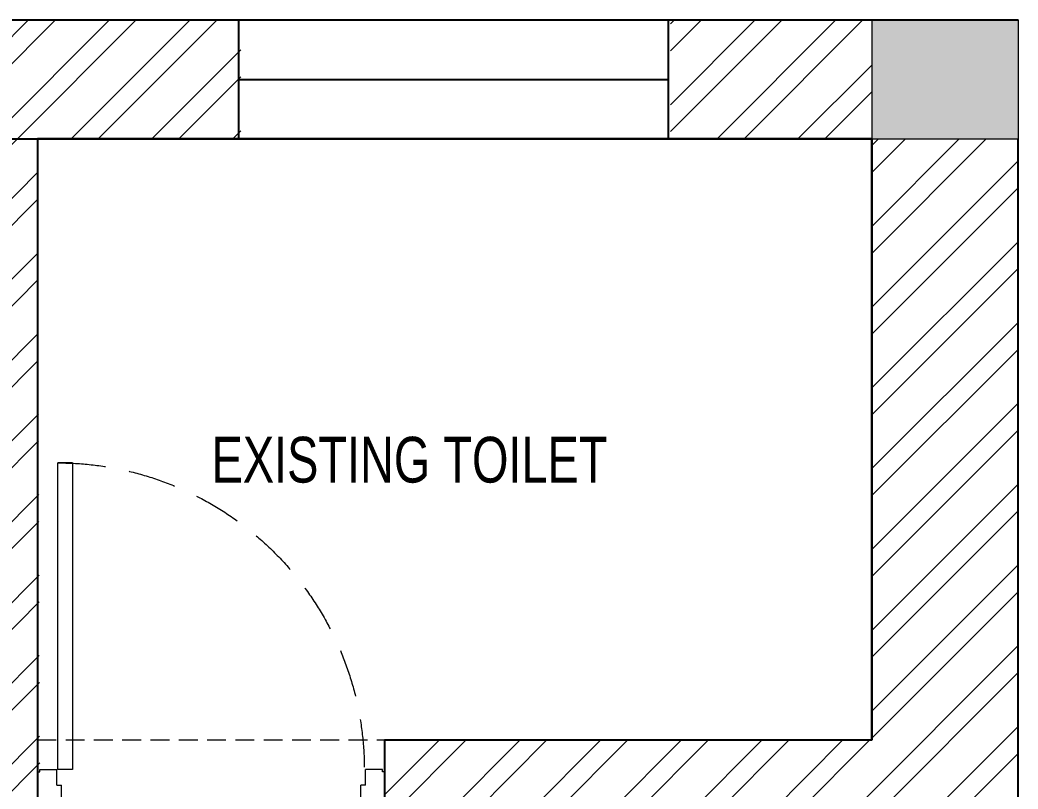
# Model space of a CAD drawing. Header units: feet. Extents: x 2549014 to 2559749, y -5462536 to -5450416.
# Drawn here: x 2557566 to 2559749, y -5455224 to -5453543 of the extents above; entities that cross this region are included whole.
import ezdxf

# ---------------------------------------------------------------- set-up
doc = ezdxf.new("R2010")
doc.units = ezdxf.units.FT
doc.header["$LTSCALE"] = 33
doc.header["$MEASUREMENT"] = 0
doc.linetypes.add('a_p6_plan_L18$0$HIDDEN', pattern=[0.375, 0.25, -0.125])
doc.linetypes.add('HIDDEN2', pattern=[4.7624999999999975, 3.174999999999998, -1.587499999999999])
for name, color, linetype, lineweight in [('A-COL', 243, 'Continuous', 9), ('column hatch', 5, 'Continuous', 0), ('Door', 2, 'Continuous', 13), ('LENS-DIM', 252, 'Continuous', 5), ('LENS-DOOR', 34, 'Continuous', 20), ('LENS-TEXT', 31, 'Continuous', 5), ('LENS_CURTAIN', 5, 'a_p6_plan_L18$0$HIDDEN', 9), ('LN-HATCH', 251, 'Continuous', 0)]:
    doc.layers.add(name, color=color, linetype=linetype, lineweight=lineweight)
doc.layers.add('A-WALL', color=1, linetype='Continuous')
doc.styles.add('LK TXT', font='GILC____.TTF', dxfattribs={"height": 100})

# ---------------------------------------------------------------- blocks, each defined once
blk = doc.blocks.new('*U45')
at = {"layer": 'LENS-DOOR'}
for p, q in [((548120.7417683774, 1779244.643617223), (548120.7417683705, 1778574.420962364)), ((548120.7417683774, 1779244.643617223), (548152.4058308828, 1779244.643617209)), ((548152.4058308568, 1778574.42096235), (548152.4058308828, 1779244.643617209)), ((547442.6030964814, 1778574.420962402), (547479.5445027424, 1778574.420962392)), ((547442.6030964766, 1778569.143618632), (547442.6030964814, 1778574.420962402)), ((547479.5445027282, 1778540.118228083), (547479.5445027424, 1778574.420962392)), ((548120.7417683705, 1778574.420962364), (548152.4058308568, 1778574.42096235)), ((548191.9859090075, 1778574.420962383), (548155.0445027373, 1778574.420962351)), ((548155.0445027276, 1778540.118228045), (548155.0445027373, 1778574.420962351)), ((548191.985908998, 1778569.143618614), (548191.9859090075, 1778574.420962383)), ((547437.3257527447, 1778569.143618656), (547442.6030964766, 1778569.143618632)), ((547437.325752721, 1778483.574657466), (547437.3257527447, 1778569.143618656)), ((548197.2632527373, 1778569.143618613), (548191.985908998, 1778569.143618614)), ((548197.2632527254, 1778483.574657456), (548197.2632527373, 1778569.143618613)), ((547479.5445027282, 1778540.118228083), (547490.0991902325, 1778540.118228064)), ((547490.09919023, 1778478.297313729), (547490.0991902325, 1778540.118228064)), ((548144.4898152424, 1778478.297313668), (548144.4898152282, 1778540.118228017)), ((548155.0445027276, 1778540.118228045), (548144.4898152282, 1778540.118228017)), ((547437.325752721, 1778483.574657466), (547442.603096479, 1778483.574657466)), ((547442.603096479, 1778478.297313738), (547442.603096479, 1778483.574657466)), ((547442.603096479, 1778478.297313738), (547490.09919023, 1778478.297313729)), ((548191.9859089839, 1778478.297313687), (548144.4898152424, 1778478.297313668)), ((548191.9859089839, 1778478.297313687), (548191.9859089839, 1778483.574657457)), ((548197.2632527254, 1778483.574657456), (548191.9859089839, 1778483.574657457))]:
    blk.add_line(p, q, dxfattribs=at)
at = {"layer": 'LENS-DOOR', "color": 7, "linetype": 'HIDDEN2'}
blk.add_ellipse((548152.4058308568, 1778574.42096235), major_axis=(-670.222656247467, 0.0034887232148097), ratio=0.9999999979146821, start_param=-1.570791121506941, end_param=0.0512086788949202, dxfattribs=at)
blk = doc.blocks.new('A$C5bd52c87')
at = {"layer": 'column hatch'}
h = blk.add_hatch(color=8, dxfattribs=at)
h.dxf.hatch_style = 1
h.paths.add_polyline_path([(6666.751095508224, 1150.895703239366), (6346.626095500774, 1150.895703239366), (6346.626095500774, 890.8957041930406), (6666.751095508224, 890.8957041930406)])
at = {"layer": 'LN-HATCH'}
h = blk.add_hatch(dxfattribs=at)
h.set_pattern_fill('ANSI32', color=256, scale=333, angle=180)
h.set_pattern_definition([(225, (-7269012.479034993, 5277620.569756639), (88.29995930067012, -88.29995930067015), []), (225, (-7269071.345674428, 5277620.569756639), (88.29995930067012, -88.29995930067015), [])])
h.paths.add_polyline_path([(4966.6885955045, 1150.895703239366), (-3808.3114044955, 1150.895703239366), (-3808.3114044955, 890.8957041930406), (4966.6885955045, 890.8957041930406)])
h.paths.add_polyline_path([(-3808.3114044955, 890.8957041930406), (-4068.311405449175, 890.8957041930406), (-4068.311405449175, -2340.104296760634), (-3808.3114044955, -2340.104296760634)])
h.paths.add_polyline_path([(-3808.3114044955, -2600.104296760634), (-4068.311405449175, -2600.104296760634), (-4068.311405449175, -6198.104296760633), (-3808.3114044955, -6198.104296760633)])
h.paths.add_polyline_path([(650.6885955045, -6198.104296760633), (-169.3114044955, -6198.104296760633), (-169.3114044955, -6458.104296760634), (650.6885955045, -6458.104296760634)])
h.paths.add_polyline_path([(6346.626095500774, 1150.895703239366), (5906.6885955045, 1150.895703239366), (5906.6885955045, 890.8957041930406), (6346.626095500774, 890.8957041930406)])
h.paths.add_polyline_path([(4521.626095500775, -480.1042967606336), (4526.688595504499, -480.1042967606336), (4521.626095500775, 890.8957041930406), (4266.688594550825, 890.8957041930406), (4266.688594550825, -1073.104296758771), (4521.626095500775, -1073.104296758771)])
h.paths.add_polyline_path([(5281.626095500776, -423.1042967587709), (5281.626095500776, -583.1042967587709), (6406.751095508226, -583.1042967587709), (6406.751095508226, -2340.104296760634), (6666.751095508226, -2340.104296760634), (6666.751095508226, 890.8957041930406), (6347.954220505432, 890.8957041921095), (6345.422970503569, -423.1042967597022)])
h.paths.add_polyline_path([(4426.6885955045, -2618.104296758771), (4266.688594550825, -2618.104296758771), (4266.688594550825, -6198.104296760633), (4526.688595504499, -6198.104296760633), (4526.688595504499, -3798.104296760634), (6666.751095508224, -3798.104296760634), (6666.751095508224, -2600.104296760634), (6406.751095508226, -2600.104296760634), (6406.751095508226, -3538.104296760634), (4426.6885955045, -3538.104296760633)])
h.paths.add_polyline_path([(4264.188594550826, -2358.104296758771), (4524.1885955045, -2358.104296758771), (4526.626095500774, -1823.104296758771), (4266.688594550825, -1823.104296758771)])
at = {"layer": 'A-COL'}
for p, q in [((6346.626095500774, 1150.895703239366), (6346.626095500774, 890.8957041930406)), ((6346.626095500774, 1150.895703239366), (6666.751095508224, 1150.895703239366)), ((6666.751095508224, 1150.895703239366), (6666.751095508224, 890.8957041930406)), ((6346.626095500774, 890.8957041930406), (6666.751095508224, 890.8957041930406))]:
    blk.add_line(p, q, dxfattribs=at)
at = {"layer": 'A-WALL'}
for p, q in [((-4068.311405449175, 1150.895703239366), (4961.688595504501, 1150.895703239366)), ((4961.688595504501, 1150.895703239366), (4961.688595504501, 890.8957041930406)), ((4961.688595504501, 1150.895703239366), (5901.688595504501, 1150.895703239366)), ((5901.688595504501, 1150.895703239366), (5901.688595504501, 890.8957041930406)), ((5901.688595504501, 1150.895703239366), (6666.751095508224, 1150.895703239366)), ((-3808.3114044955, 890.8957041930406), (4961.688595504501, 890.8957041930406)), ((4961.688595504501, 890.8957041930406), (5901.688595504501, 890.8957041930406)), ((5901.688595504501, 890.8957041930406), (6346.6885955045, 890.8957041930406)), ((6346.6885955045, 890.8957041930406), (6346.6885955045, -423.1042967606335)), ((6666.751095508224, -2358.104296758771), (6666.751095508224, 890.8957041930406)), ((4521.6885955045, 197.8957041930407), (4521.6885955045, -423.1042967606335))]:
    blk.add_line(p, q, dxfattribs=at)
for points in [[(4961.688595504501, 1020.895704193041), (5901.688595504501, 1020.895704193041)], [(5281.626095500776, -583.1042967587709), (5281.626095500776, -423.1042967587709), (6346.626095500774, -423.1042967587709), (6346.626095500774, 890.8957041949033), (4521.626095500775, 890.8957041949033), (4521.626095500775, -1073.104296758771)]]:
    blk.add_lwpolyline(points, dxfattribs=at)
at = {"layer": 'LENS_CURTAIN', "ltscale": 5}
blk.add_lwpolyline([(5281.626095500776, -583.1042967578396), (4521.6885955045, -583.1042967587709), (4521.6885955045, -423.1042967606335), (5281.626095500776, -423.1042967597022)], close=True, dxfattribs=at)
at = {"layer": 'Door', "xscale": -1}
blk.add_blockref('*U45', (552718.9518482336, -1779062.03010215), dxfattribs=at)

msp = doc.modelspace()

# ---------------------------------------------------------------- block references
at = {"layer": 'LENS-DIM', "color": 2}
msp.add_blockref('A$C5bd52c87', (2553082.419596491, -5454694.03884032), dxfattribs=at)

# ---------------------------------------------------------------- texts
at = {"layer": 'LENS-TEXT', "color": 0, "linetype": 'Continuous', "ltscale": 3, "insert": (2558418.046677348, -5454505.120330589), "char_height": 100, "attachment_point": 5, "style": 'LK TXT'}
msp.add_mtext_dynamic_manual_height_columns('EXISTING TOILET', width=1099.486866972408, gutter_width=0.9999999999999992, heights=[0], dxfattribs=at)

doc.saveas('drawing.dxf')
